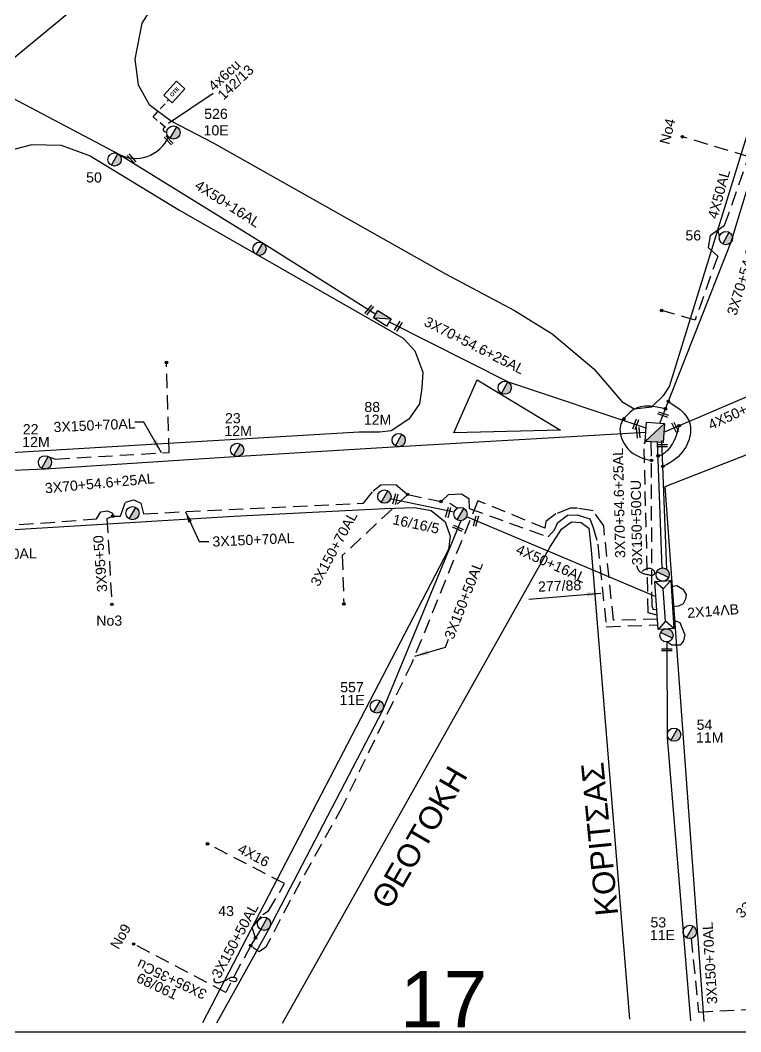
# Model space of a CAD drawing. Header units: millimetres. Extents: x 31 to 3826, y 22 to 1041.
# Drawn here: x 1786.6 to 1914.8, y 35.9 to 215.9 of the extents above; entities that cross this region are included whole.
import ezdxf

# ---------------------------------------------------------------- set-up
doc = ezdxf.new("R2010")
doc.units = ezdxf.units.MM
doc.linetypes.add('DASHED', pattern=[19.05, 12.7, -6.35])
for name, color, linetype in [('Pillar OTE', 7, 'Continuous'), ('Άγνωστα', 7, 'Continuous'), ('Γέφυρες Εναέριου Δικτύου', 7, 'Continuous'), ('Γυμνά εναέρια ΧΤ (3Φ)   4x50AL', 7, 'Continuous'), ('Γυμνά εναέρια ΧΤ και ΦΟΠ (3Φ)   4x50+16AL', 7, 'Continuous'), ('Εναέρια παροχή ΧΤ 4x16', 7, 'SYN_LINE'), ('Επιγραφές - Σχήματα', 7, 'Continuous'), ('Καλώδια ΧΤ   3x150+50AL', 7, 'DASHED'), ('Καλώδια ΧΤ   3x150+50CU', 7, 'DASHED'), ('Μηχανική τομή', 7, 'Continuous'), ('Στύλος ΦΜ', 7, 'Continuous'), ('Στύλος ΦΜ @ 1', 7, 'Continuous'), ('Συνδέσεις', 7, 'Continuous'), ('Συνεστραμμένα ΧΤ   3x70+54.6+25 AL', 7, 'SYN_LINE'), ('Υποσταθμός εναέριος 2 στύλων', 7, 'Continuous'), ('Υποσταθμός πόλεως', 7, 'Continuous'), ('Υπόβαθρο ΔΕΗ', 7, 'Continuous'), ('Υπόγεια καλώδια Δικτύου ΧΤ και Παρ. ΧΤ - 3X150+70 AL', 7, 'DASHED'), ('Υπόγεια καλώδια Παροχών ΧΤ   4x50AL', 7, 'DASHED'), ('Υπόγεια καλώδια Παροχών ΧΤ   4x6', 7, 'DASHED')]:
    doc.layers.add(name, color=color, linetype=linetype)
doc.styles.get("Standard").update_dxf_attribs({"font": 'arial.ttf'})
doc.linetypes.add('SYN_LINE', pattern='A,0.5,-0.0001,["/\\/\\/\\/",Standard,S=0.1,R=0,X=0,Y=-0.05],-0.25', length=0.7501)
doc.dimstyles.new('ISO-25', dxfattribs={"dimtxt": 2.5, "dimasz": 2.5, "dimexe": 1.25, "dimexo": 0.625, "dimtad": 1, "dimtxsty": 'Standard', "dimcen": 2.5, "dimadec": 0, "dimazin": 0, "dimtfac": 1, "dimtmove": 0, "dimatfit": 3, "dimfxl": 1, "dimarcsym": 0})

# ---------------------------------------------------------------- blocks, each defined once
blk = doc.blocks.new('ΥΠΟΣΤΑΘΜΟΣ ΕΝΑΕΡΙΟΣ ΕΠΙ 2 ΣΤΥΛΩΝ')
at = {"layer": 'Υποσταθμός εναέριος 2 στύλων', "linetype": 'Continuous'}
for points in [[(-11.97, -2.11, 0.574793), (-8.45, -0.07, 0.268822), (-9.64, 1.98)], [(9.68, -2.15, 0.574793), (13.19, -0.1, 0.268822), (12.01, 1.95)]]:
    blk.add_hatch(color=256, dxfattribs=at).paths.add_polyline_path(points)
for p, q in [((-11.97, -2.11), (-9.64, 1.98)), ((9.68, -2.15), (12.01, 1.95))]:
    blk.add_line(p, q, dxfattribs=at)
for centre in [(-10.81, -0.07), (10.84, -0.1)]:
    blk.add_circle(centre, 2.36, dxfattribs=at)
at = {"layer": 'Υποσταθμός πόλεως', "linetype": 'Continuous', "ltscale": 40}
blk.add_lwpolyline([(-8.57, 2.82), (8.57, 2.82), (8.57, -2.82), (-8.57, -2.82)], close=True, dxfattribs=at)
for points in [[(-5.75, 0), (-8.57, 2.82)], [(-8.57, -2.82), (-5.75, 0)], [(-5.75, 0), (5.75, 0)], [(5.75, 0), (8.57, 2.82)], [(8.57, -2.82), (5.75, 0)]]:
    blk.add_lwpolyline(points, dxfattribs=at)
at = {"layer": 'Υποσταθμός εναέριος 2 στύλων', "ltscale": 40, "flags": 1}
for tag, p in [('ΜΕΤΑΣΧΗΜΑΤΙΣΜΟΣ', (14.09, 2.51)), ('ΙΣΧΥΣ', (14.07, -0.28)), ('ΑΡΙΘΜΟΣ', (14.19, -3))]:
    blk.add_attdef(tag, p, '', height=1.8, dxfattribs=at)
blk = doc.blocks.new('ΥΠΑΡΧΩΝ ΤΣΙΜΕΝΤΕΝΙΟΣ ΣΤΥΛΟΣ')
at = {"layer": 'Στύλος ΦΜ'}
blk.add_hatch(color=7, dxfattribs=at).paths.add_polyline_path([(-1.29, -2.28, 0.574793), (2.62, 0, 0.268822), (1.3, 2.27)])
at = {"layer": 'Στύλος ΦΜ', "color": 7}
blk.add_line((-1.29, -2.28), (1.3, 2.27), dxfattribs=at)
blk.add_circle((0, 0), 2.62, dxfattribs=at)
at = {"layer": 'Στύλος ΦΜ', "flags": 4}
for tag, p in [('ΑΡΙΘΜΟΣ', (-4.68, 8.05)), ('ΤΥΠΟΣ', (-4.91, 3.03))]:
    blk.add_attdef(tag, p, '', height=4, dxfattribs=at)
blk = doc.blocks.new('ΜΗΧΑΝΙΚΗ ΤΟΜΗ')
at = {"layer": 'Μηχανική τομή', "ltscale": 40}
for p, q in [((-1.89, 0.78), (1.89, 0.78)), ((1.89, 0), (-1.89, 0))]:
    blk.add_line(p, q, dxfattribs=at)
blk = doc.blocks.new('_ΣΥΝΔΕΣΗ')
at = {"layer": 'Συνδέσεις', "linetype": 'SYN_LINE', "ltscale": 40}
blk.add_hatch(color=256, dxfattribs=at).paths.add_polyline_path([(0.5, -0.01, 1), (-0.5, -0.01, 1)])
at = {"layer": 'Συνδέσεις'}
blk.add_circle((0, -0.01), 0.5, dxfattribs=at)
blk = doc.blocks.new('PILLAR ΟΤΕ')
at = {"layer": 'Pillar OTE', "ltscale": 40}
blk.add_lwpolyline([(-3.31, 2.02), (3.39, 2.02), (3.39, -1.99), (-3.31, -1.99)], close=True, dxfattribs=at)
at = {"layer": 'Pillar OTE', "insert": (-1.81, 0.71), "char_height": 1.3575, "width": 109.961, "attachment_point": 1}
blk.add_mtext('{\\fArial|b1|i0|c161|p34;OTE}', dxfattribs=at)

msp = doc.modelspace()

# ---------------------------------------------------------------- hatches: boundary and pattern name
at = {"layer": 'Επιγραφές - Σχήματα'}
for points in [[(1852.59, 162.75), (1850.23, 164.21), (1849.43, 162.92)], [(1901.23, 144.13), (1897.78, 140.94), (1900.99, 140.71)]]:
    msp.add_hatch(color=256, dxfattribs=at).paths.add_polyline_path(points)

# ---------------------------------------------------------------- linework, layer by layer
at = {"layer": 'Άγνωστα', "color": 2}
msp.add_lwpolyline([(1781.22, 205.74), (1818.98, 236.92), (1850.19, 264.12), (1876.27, 288.44), (1909.16, 315.83), (1940.54, 343.22), (1964.69, 365.9)], dxfattribs=at)
at = {"layer": 'Άγνωστα', "color": 6, "linetype": 'SYN_LINE', "ltscale": 20}
msp.add_lwpolyline([(1900.84, 118.4), (1900.02, 140.94)], dxfattribs=at)
at = {"layer": 'Άγνωστα', "color": 173, "linetype": 'SYN_LINE', "ltscale": 20}
for points in [[(1901.64, 118.16), (1900.77, 141.1)], [(1902.41, 115.11), (1903.46, 115.27), (1904.48, 114.63), (1905.11, 113.71), (1905.01, 112.86), (1904.54, 112.02), (1903.72, 111.59), (1902.65, 111.52)]]:
    msp.add_lwpolyline(points, dxfattribs=at)
at = {"layer": 'Άγνωστα', "color": 27}
for points in [[(1852.33, 130.75), (1863.83, 128.41)], [(1865, 126.78), (1851.05, 93.08), (1830.69, 53.98), (1821.48, 37.4)]]:
    msp.add_lwpolyline(points, dxfattribs=at)
at = {"layer": 'Άγνωστα', "color": 133, "linetype": 'DASHED', "ltscale": 0.2}
msp.add_lwpolyline([(1802, 127.22), (1802.88, 111.95)], dxfattribs=at)
at = {"layer": 'Άγνωστα', "color": 2, "linetype": 'DASHED', "ltscale": 0.2}
msp.add_lwpolyline([(1823.13, 42.91), (1823.13, 42.91), (1806.75, 51.51)], dxfattribs=at)
at = {"layer": 'Γέφυρες Εναέριου Δικτύου'}
for points in [[(1901.92, 148.04), (1903.1, 147.29), (1904.03, 146.58), (1904.72, 145.91), (1905.22, 145.27), (1905.56, 144.67), (1905.76, 144.1), (1905.86, 143.55), (1905.88, 143.03), (1905.87, 142.54), (1905.81, 142.06), (1905.72, 141.6), (1905.59, 141.15), (1905.42, 140.72), (1905.22, 140.29), (1904.98, 139.87), (1904.71, 139.45), (1904.4, 139.03), (1904.05, 138.61), (1903.67, 138.21), (1903.23, 137.82), (1902.75, 137.45), (1902.21, 137.1), (1901.61, 136.78), (1900.94, 136.5)], [(1901.4, 146.73), (1899.95, 147.03), (1898.75, 147.18), (1897.77, 147.18), (1896.98, 147.08), (1896.35, 146.89), (1895.84, 146.64), (1895.43, 146.35), (1895.08, 146.05), (1894.76, 145.76), (1894.47, 145.48), (1894.21, 145.21), (1893.99, 144.93), (1893.79, 144.65), (1893.62, 144.36), (1893.49, 144.06), (1893.4, 143.74), (1893.34, 143.4), (1893.32, 143.04), (1893.34, 142.65), (1893.39, 142.26), (1893.5, 141.84), (1893.64, 141.42), (1893.83, 140.98), (1894.08, 140.54), (1894.37, 140.09), (1894.72, 139.64), (1895.16, 139.21), (1895.68, 138.8), (1896.3, 138.42), (1897.04, 138.08), (1897.91, 137.79), (1898.92, 137.56)], [(1903.85, 143.73), (1903.64, 142.99), (1903.44, 142.36), (1903.25, 141.81), (1903.06, 141.33), (1902.87, 140.92), (1902.67, 140.55), (1902.46, 140.22), (1902.24, 139.91), (1902.01, 139.61), (1901.76, 139.33), (1901.51, 139.07), (1901.24, 138.84), (1900.96, 138.65), (1900.68, 138.5), (1900.4, 138.4), (1900.11, 138.36)]]:
    msp.add_lwpolyline(points, dxfattribs=at)
at = {"layer": 'Γυμνά εναέρια ΧΤ και ΦΟΠ (3Φ)   4x50+16AL', "color": 6}
msp.add_lwpolyline([(1901.12, 142.56), (1934.39, 156.83), (1970.61, 170.21), (2005.24, 183.9), (2041.85, 197.13), (2075.11, 210.21), (2088.73, 215.38)], dxfattribs=at)
at = {"layer": 'Γυμνά εναέρια ΧΤ και ΦΟΠ (3Φ)   4x50+16AL', "color": 5}
msp.add_lwpolyline([(1780.9, 204.27), (1804.22, 191.96), (1830.43, 175.81), (1849.83, 163.56)], dxfattribs=at)
at = {"layer": 'Γυμνά εναέρια ΧΤ και ΦΟΠ (3Φ)   4x50+16AL', "color": 133, "linetype": 'DASHED', "ltscale": 0.2}
msp.add_lwpolyline([(1861.46, 130.25), (1862.81, 131.47), (1865.08, 131.63), (1866.44, 130.8), (1866.48, 129), (1880.51, 123.94), (1881.64, 125.18), (1882.23, 126.53), (1884, 127.79), (1885.69, 127.88), (1887.97, 127.16), (1888.51, 125.81), (1889.36, 122.65), (1890.88, 107.97), (1900.13, 108.31)], dxfattribs=at)
at = {"layer": 'Γυμνά εναέρια ΧΤ και ΦΟΠ (3Φ)   4x50+16AL', "color": 27}
msp.add_lwpolyline([(1866.02, 127.55), (1899.71, 113.32), (1899.71, 113.32), (1899.71, 113.32)], dxfattribs=at)
at = {"layer": 'Εναέρια παροχή ΧΤ 4x16', "color": 2, "linetype": 'DASHED', "ltscale": 0.2}
msp.add_lwpolyline([(1828.45, 52.6), (1827.83, 54.47), (1829.76, 56.77), (1830.78, 57.39), (1833.63, 62.25), (1819.91, 69.34)], dxfattribs=at)
at = {"layer": 'Επιγραφές - Σχήματα'}
for points in [[(59.44, 35.9), (2090.36, 35.9), (2090.36, 1038.33), (59.44, 1038.33)], [(1852.59, 162.75), (1851.78, 161.44), (1849.42, 162.91), (1850.23, 164.21)], [(1897.78, 140.94), (1898.02, 144.36), (1901.23, 144.13), (1900.99, 140.71)]]:
    msp.add_lwpolyline(points, close=True, dxfattribs=at)
for points in [[(1849.43, 162.92), (1852.59, 162.75)], [(1901.23, 144.13), (1897.78, 140.94)], [(1897.24, 117.81), (1897.49, 118), (1897.72, 118.15), (1897.92, 118.25), (1898.11, 118.32), (1898.29, 118.37), (1898.45, 118.38), (1898.59, 118.38), (1898.72, 118.36), (1898.84, 118.33), (1898.95, 118.28), (1899.05, 118.23), (1899.14, 118.18), (1899.21, 118.11), (1899.28, 118.04), (1899.34, 117.97), (1899.38, 117.9), (1899.42, 117.82), (1899.44, 117.75), (1899.46, 117.67), (1899.46, 117.6), (1899.46, 117.52), (1899.45, 117.46), (1899.44, 117.39), (1899.41, 117.33), (1899.38, 117.28), (1899.34, 117.23), (1899.29, 117.18), (1899.23, 117.15), (1899.17, 117.12), (1899.09, 117.1), (1898.99, 117.09), (1898.89, 117.09), (1898.77, 117.1), (1898.64, 117.11), (1898.5, 117.14), (1898.36, 117.17), (1898.21, 117.2), (1898.06, 117.24), (1897.91, 117.27), (1897.77, 117.31), (1897.64, 117.35), (1897.51, 117.4), (1897.39, 117.44), (1897.28, 117.49), (1897.17, 117.54), (1897.07, 117.59), (1896.97, 117.66), (1896.88, 117.73), (1896.78, 117.82), (1896.7, 117.91), (1896.62, 118.02), (1896.54, 118.15), (1896.48, 118.28), (1896.42, 118.44), (1896.38, 118.61), (1896.34, 118.81)], [(1823.74, 45.12), (1824.13, 44.97), (1824.44, 44.89), (1824.68, 44.87), (1824.85, 44.88), (1824.97, 44.93), (1825.05, 44.99), (1825.09, 45.07), (1825.11, 45.15), (1825.11, 45.23), (1825.09, 45.29), (1825.05, 45.35), (1825, 45.4), (1824.94, 45.44), (1824.87, 45.48), (1824.79, 45.51), (1824.7, 45.54), (1824.61, 45.55), (1824.51, 45.57), (1824.4, 45.57), (1824.3, 45.57), (1824.2, 45.57), (1824.1, 45.55), (1824, 45.53), (1823.92, 45.5), (1823.84, 45.46), (1823.76, 45.42), (1823.69, 45.37), (1823.61, 45.31), (1823.53, 45.25), (1823.43, 45.18), (1823.32, 45.11), (1823.19, 45.04), (1823.04, 44.97), (1822.88, 44.9), (1822.7, 44.83), (1822.51, 44.77), (1822.32, 44.71), (1822.14, 44.67), (1821.97, 44.63), (1821.81, 44.61), (1821.67, 44.6), (1821.55, 44.6), (1821.45, 44.62), (1821.36, 44.64), (1821.29, 44.68), (1821.23, 44.72), (1821.18, 44.77), (1821.14, 44.83), (1821.11, 44.89), (1821.09, 44.95), (1821.08, 45.01), (1821.07, 45.08), (1821.08, 45.16), (1821.1, 45.23), (1821.12, 45.31), (1821.16, 45.39)]]:
    msp.add_lwpolyline(points, dxfattribs=at)
at = {"layer": 'Καλώδια ΧΤ   3x150+50AL', "color": 2, "ltscale": 0.2}
for points in [[(1899.97, 109.29), (1892.17, 109.11), (1890.42, 125.91), (1888.52, 128.6), (1885.75, 129.04), (1884.47, 129.04), (1881.92, 128.02), (1880.14, 126.67), (1879.96, 125.51), (1868.02, 130.36), (1856.26, 101.49), (1843.89, 75.94), (1834.61, 59.27), (1830.29, 50.97), (1829.12, 50.14), (1828.23, 50.73), (1827.59, 51.26)], [(1829.38, 54.14), (1828.45, 52.6), (1827.59, 51.26), (1823.13, 42.91)]]:
    msp.add_lwpolyline(points, dxfattribs=at)
at = {"layer": 'Καλώδια ΧΤ   3x150+50AL', "color": 133, "ltscale": 0.2}
msp.add_lwpolyline([(1760.58, 124.19), (1761.15, 125.14), (1762.36, 125.61), (1763.61, 125.01), (1763.58, 124.43), (1800.11, 127.14), (1800.9, 128.39), (1802.12, 128.6), (1802.96, 128.14), (1803.04, 127.64)], dxfattribs=at)
at = {"layer": 'Καλώδια ΧΤ   3x150+50CU', "color": 85, "ltscale": 0.2}
msp.add_lwpolyline([(1899.92, 110.02), (1898.35, 110.43), (1897.62, 140.49), (1898.15, 141.29)], dxfattribs=at)
at = {"layer": 'Καλώδια ΧΤ   3x150+50CU', "color": 5, "ltscale": 0.2}
msp.add_lwpolyline([(1898.84, 140.86), (1898.96, 111.66), (1899.22, 111.03), (1899.85, 111.07)], dxfattribs=at)
at = {"layer": 'Συνεστραμμένα ΧΤ   3x70+54.6+25 AL', "color": 173, "ltscale": 20}
for p, q in [((1913.13, 176.46), (1923.53, 210.88)), ((1900.4, 144.19), (1913.13, 176.46))]:
    msp.add_line(p, q, dxfattribs=at)
at = {"layer": 'Συνεστραμμένα ΧΤ   3x70+54.6+25 AL', "color": 5, "ltscale": 20}
for p, q in [((1852.25, 162.2), (1873.42, 151.51)), ((1873.42, 151.51), (1897.95, 143.35))]:
    msp.add_line(p, q, dxfattribs=at)
at = {"layer": 'Συνεστραμμένα ΧΤ   3x70+54.6+25 AL', "color": 85, "ltscale": 20}
for p, q in [((1853.88, 140.05), (1897.9, 142.57)), ((1825.63, 138.3), (1853.88, 140.05)), ((1790.99, 136.06), (1825.63, 138.3)), ((1735.37, 133.81), (1790.99, 136.06))]:
    msp.add_line(p, q, dxfattribs=at)
at = {"layer": 'Συνεστραμμένα ΧΤ   3x70+54.6+25 AL', "color": 5, "lineweight": -3, "ltscale": 10}
msp.add_arc((1807.08, 197.75), 6.46, 241.8167, 335.7062, dxfattribs=at)
at = {"layer": 'Υπόβαθρο ΔΕΗ'}
for points in [[(1861.91, 264.12), (1810.84, 219.45), (1808.21, 215.34), (1806.97, 208.93), (1807.55, 204.39), (1809.52, 200.86), (1813.47, 197.9), (1820.93, 194.03), (1862.26, 170.76), (1874.56, 164.25), (1881.24, 160.1), (1888.65, 153.86), (1893.65, 148.02), (1895.82, 146.7), (1898.99, 147.07), (1901.11, 149.14), (1902.12, 150.7), (1915.88, 195.24)], [(1908.33, 37.72), (1901.36, 132.91), (1983.9, 165.17), (2057.98, 194.39), (2090.09, 207.64)], [(1783.9, 192.54), (1788.7, 193.75), (1793.83, 193.62), (1799.02, 191.77), (1814.78, 182.12), (1851.95, 160.89), (1854.75, 159.32), (1856.78, 157.04), (1858.25, 153.28), (1858.04, 150.49), (1857.64, 147.61), (1855.71, 144.87), (1852.56, 142.84), (1850.54, 142.58), (1846.88, 142.58), (1739.9, 136.22)], [(1863.74, 142.43), (1867.92, 151.86), (1882.74, 142.94), (1863.74, 142.43)], [(1756.99, 37.17), (1644.29, 91.91), (1635.4, 96.87), (1632.6, 98.5), (1630.16, 102.59), (1630.07, 106.38), (1630.34, 110.17), (1632.87, 113.32), (1635.21, 115.67), (1638.83, 116.57), (1724.06, 121.53), (1824.61, 127.62), (1851.47, 128.99), (1856.76, 129.2), (1859.69, 128.63), (1862.2, 126.63), (1863.12, 124.06), (1862.77, 121.7), (1819.01, 37.49)], [(1833.26, 37.41), (1880.92, 122.16), (1882.93, 125.33), (1884.7, 126.6), (1886.39, 126.5), (1887.77, 125.48), (1888.21, 121.64), (1894.99, 38.13)]]:
    msp.add_lwpolyline(points, dxfattribs=at)
at = {"layer": 'Υπόγεια καλώδια Δικτύου ΧΤ και Παρ. ΧΤ - 3X150+70 AL', "color": 85, "ltscale": 0.2}
msp.add_lwpolyline([(1791.67, 138.18), (1792.86, 137.79), (1813.1, 138.98), (1812.58, 154.97)], dxfattribs=at)
at = {"layer": 'Υπόγεια καλώδια Δικτύου ΧΤ και Παρ. ΧΤ - 3X150+70 AL', "color": 133, "ltscale": 0.2}
for points in [[(1802, 127.22), (1803.04, 127.64), (1804.4, 127.62), (1805.3, 130.14), (1806.79, 130.51), (1808.01, 129.93), (1808.49, 128.07), (1847.65, 129.96), (1849.4, 132.12), (1850.75, 133.19), (1853.44, 133.26), (1855.53, 131.51), (1863.14, 129.89), (1864.38, 129.04)], [(1855.53, 131.51), (1843.89, 120.61), (1844.16, 112)]]:
    msp.add_lwpolyline(points, dxfattribs=at)
at = {"layer": 'Υπόγεια καλώδια Δικτύου ΧΤ και Παρ. ΧΤ - 3X150+70 AL', "color": 1, "ltscale": 0.2}
for points in [[(1902.8, 109.2), (1903.99, 108.7), (1904.87, 106.49), (1904.64, 105.46), (1904.01, 104.67), (1902.57, 104.69), (1901.67, 105.25)], [(1906, 52.52), (1907.29, 39.41), (1920.01, 40.05)]]:
    msp.add_lwpolyline(points, dxfattribs=at)
at = {"layer": 'Υπόγεια καλώδια Δικτύου ΧΤ και Παρ. ΧΤ - 3X150+70 AL', "color": 1, "linetype": 'Continuous', "ltscale": 0.2}
msp.add_lwpolyline([(1901.67, 105.25), (1901.74, 88.28), (1905.87, 37.87)], dxfattribs=at)
at = {"layer": 'Υπόγεια καλώδια Παροχών ΧΤ   4x50AL', "color": 173, "ltscale": 0.2}
for points in [[(1910.71, 178.5), (1911.95, 179.38), (1916.25, 191.58), (1904.42, 195.14)], [(1911.06, 177.47), (1910.71, 178.5), (1909.39, 177.51), (1909.02, 175.41), (1910.72, 173.9), (1906.69, 162.53), (1900.74, 164.22)]]:
    msp.add_lwpolyline(points, dxfattribs=at)
at = {"layer": 'Υπόγεια καλώδια Παροχών ΧΤ   4x6', "color": 5, "linetype": 'DASHED', "lineweight": -3, "ltscale": 0.1}
msp.add_lwpolyline([(1812.69, 196.18, -1.650568), (1812.42, 196.81), (1810.2, 198.67), (1812.92, 201.66)], format="xyb", dxfattribs=at)

# ---------------------------------------------------------------- block references
at = {"layer": 'Pillar OTE', "xscale": 0.5, "yscale": 0.5, "zscale": 0.5, "rotation": 47.89475568509191}
msp.add_blockref('PILLAR ΟΤΕ', (1813.99, 203.07), dxfattribs=at)
at = {"layer": 'Μηχανική τομή'}
for p, xscale, yscale, zscale, rotation in [((1812.85, 194.37), 0.5000000000000723, 0.5000000000000723, 0.5000000000000723, 313.2438700176122), ((1806.23, 191.12), 0.5000000000000723, 0.5000000000000723, 0.5000000000000723, 313.2438700176122), ((1848.83, 164.19), 0.4999999999999835, 0.4999999999999835, 0.4999999999999835, 50.19108142992106), ((1854.02, 161.31), 0.499999999999978, 0.499999999999978, 0.499999999999978, 57.7908821132062), ((1900.93, 145.53), 0.5000000000000039, 0.5000000000000039, 0.5000000000000039, 340.1431540456425), ((1896.28, 143.9), 0.4999999999998683, 0.4999999999998683, 0.4999999999998683, 70.13943191436634), ((1902.96, 143.35), 0.5000000000000819, 0.5000000000000819, 0.5000000000000819, 296.7675100185206), ((1896.36, 142.48), 0.5000000000000536, 0.5000000000000536, 0.5000000000000536, 275.0083281539721), ((1853.53, 130.63), 0.5000000000001045, 0.5000000000001045, 0.5000000000001045, 74.3755434178255), ((1862.91, 128.24), 0.5000000000001045, 0.5000000000001045, 0.5000000000001045, 74.3755434178255), ((1864.38, 125.28), 0.5000000000000161, 0.5000000000000161, 0.5000000000000161, 334.7800470958477), ((1867.86, 126.7), 0.5000000000001045, 0.5000000000001045, 0.5000000000001045, 74.3755434178255)]:
    msp.add_blockref('ΜΗΧΑΝΙΚΗ ΤΟΜΗ', p, dxfattribs=dict(at, xscale=xscale, yscale=yscale, zscale=zscale, rotation=rotation))
at = {"layer": 'Μηχανική τομή', "xscale": 0.5, "yscale": 0.5, "zscale": 0.5}
for p in [(1900.81, 139.97), (1901.68, 103.66)]:
    msp.add_blockref('ΜΗΧΑΝΙΚΗ ΤΟΜΗ', p, dxfattribs=at)
at = {"layer": 'Στύλος ΦΜ @ 1', "ltscale": 40}
ref = msp.add_blockref('ΥΠΑΡΧΩΝ ΤΣΙΜΕΝΤΕΝΙΟΣ ΣΤΥΛΟΣ', (1813.83, 195.89), dxfattribs=dict(at, xscale=0.4499999999998181, yscale=0.4499999999998181, zscale=0.4499999999998181))
ref.add_attrib('ΤΥΠΟΣ', '10Ε', (1819.2, 195.38), dxfattribs={"layer": 'Στύλος ΦΜ', "height": 1.8, "flags": 4})
ref.add_attrib('ΑΡΙΘΜΟΣ', '526', (1819.31, 198.31), dxfattribs={"layer": 'Στύλος ΦΜ', "height": 1.8, "flags": 4})
ref = msp.add_blockref('ΥΠΑΡΧΩΝ ΤΣΙΜΕΝΤΕΝΙΟΣ ΣΤΥΛΟΣ', (1803.36, 191.09), dxfattribs=dict(at, xscale=0.4499999999998181, yscale=0.4499999999998181, zscale=0.4499999999998181))
ref.add_attrib('ΤΥΠΟΣ', '50', (1798.29, 187), dxfattribs={"layer": 'Στύλος ΦΜ', "height": 1.8, "flags": 4})
ref = msp.add_blockref('ΥΠΑΡΧΩΝ ΤΣΙΜΕΝΤΕΝΙΟΣ ΣΤΥΛΟΣ', (1912.18, 177.11), dxfattribs=dict(at, xscale=0.4499999999998181, yscale=0.4499999999998181, zscale=0.4499999999998181))
ref.add_attrib('ΤΥΠΟΣ', '56', (1904.97, 176.69), dxfattribs={"layer": 'Στύλος ΦΜ', "height": 1.8, "flags": 4})
at = {"layer": 'Στύλος ΦΜ @ 1', "ltscale": 40, "xscale": 0.4499999999998181, "yscale": 0.4499999999998181, "zscale": 0.4499999999998181}
for p in [(1829.15, 175.21), (1872.8, 150.49), (1851.39, 131.11), (1806.54, 128.16), (1864.93, 128)]:
    msp.add_blockref('ΥΠΑΡΧΩΝ ΤΣΙΜΕΝΤΕΝΙΟΣ ΣΤΥΛΟΣ', p, dxfattribs=at)
at = {"layer": 'Στύλος ΦΜ @ 1', "ltscale": 40}
ref = msp.add_blockref('ΥΠΑΡΧΩΝ ΤΣΙΜΕΝΤΕΝΙΟΣ ΣΤΥΛΟΣ', (1853.93, 141.17), dxfattribs=dict(at, xscale=0.4499999999998181, yscale=0.4499999999998181, zscale=0.4499999999998181))
ref.add_attrib('ΤΥΠΟΣ', '12M', (1847.72, 143.9), dxfattribs={"layer": 'Στύλος ΦΜ', "height": 1.8, "flags": 4})
ref.add_attrib('ΑΡΙΘΜΟΣ', '88', (1847.82, 146.16), dxfattribs={"layer": 'Στύλος ΦΜ', "height": 1.8, "flags": 4})
ref = msp.add_blockref('ΥΠΑΡΧΩΝ ΤΣΙΜΕΝΤΕΝΙΟΣ ΣΤΥΛΟΣ', (1825.17, 139.44), dxfattribs=dict(at, xscale=0.4499999999998181, yscale=0.4499999999998181, zscale=0.4499999999998181))
ref.add_attrib('ΤΥΠΟΣ', '12M', (1822.9, 141.9), dxfattribs={"layer": 'Στύλος ΦΜ', "height": 1.8, "flags": 4})
ref.add_attrib('ΑΡΙΘΜΟΣ', '23', (1823.01, 144.16), dxfattribs={"layer": 'Στύλος ΦΜ', "height": 1.8, "flags": 4})
ref = msp.add_blockref('ΥΠΑΡΧΩΝ ΤΣΙΜΕΝΤΕΝΙΟΣ ΣΤΥΛΟΣ', (1790.97, 137.21), dxfattribs=dict(at, xscale=0.4499999999998181, yscale=0.4499999999998181, zscale=0.4499999999998181))
ref.add_attrib('ΤΥΠΟΣ', '12M', (1786.91, 139.94), dxfattribs={"layer": 'Στύλος ΦΜ', "height": 1.8, "flags": 4})
ref.add_attrib('ΑΡΙΘΜΟΣ', '22', (1787.02, 142.2), dxfattribs={"layer": 'Στύλος ΦΜ', "height": 1.8, "flags": 4})
ref = msp.add_blockref('ΥΠΑΡΧΩΝ ΤΣΙΜΕΝΤΕΝΙΟΣ ΣΤΥΛΟΣ', (1850.04, 93.76), dxfattribs=dict(at, xscale=0.4499999999998181, yscale=0.4499999999998181, zscale=0.4499999999998181))
ref.add_attrib('ΤΥΠΟΣ', '11E', (1843.41, 94.04), dxfattribs={"layer": 'Στύλος ΦΜ', "height": 1.8, "flags": 4})
ref.add_attrib('ΑΡΙΘΜΟΣ', '557', (1843.52, 96.3), dxfattribs={"layer": 'Στύλος ΦΜ', "height": 1.8, "flags": 4})
ref = msp.add_blockref('ΥΠΑΡΧΩΝ ΤΣΙΜΕΝΤΕΝΙΟΣ ΣΤΥΛΟΣ', (1902.95, 88.76), dxfattribs=dict(at, xscale=0.4499999999998181, yscale=0.4499999999998181, zscale=0.4499999999998181))
ref.add_attrib('ΤΥΠΟΣ', '11M', (1906.85, 87.36), dxfattribs={"layer": 'Στύλος ΦΜ', "height": 1.8, "flags": 4})
ref.add_attrib('ΑΡΙΘΜΟΣ', '54', (1906.96, 89.62), dxfattribs={"layer": 'Στύλος ΦΜ', "height": 1.8, "flags": 4})
ref = msp.add_blockref('ΥΠΑΡΧΩΝ ΤΣΙΜΕΝΤΕΝΙΟΣ ΣΤΥΛΟΣ', (1829.96, 55.12), dxfattribs=dict(at, xscale=0.4499999999998181, yscale=0.4499999999998181, zscale=0.4499999999998181))
ref.add_attrib('ΤΥΠΟΣ', '43', (1821.81, 56.48), dxfattribs={"layer": 'Στύλος ΦΜ', "height": 1.8, "flags": 4})
ref = msp.add_blockref('ΥΠΑΡΧΩΝ ΤΣΙΜΕΝΤΕΝΙΟΣ ΣΤΥΛΟΣ', (1905.74, 53.66), dxfattribs=dict(at, xscale=0.4499999999998181, yscale=0.4499999999998181, zscale=0.4499999999998181))
ref.add_attrib('ΤΥΠΟΣ', '11E', (1898.64, 52.2), dxfattribs={"layer": 'Στύλος ΦΜ', "height": 1.8, "flags": 4})
ref.add_attrib('ΑΡΙΘΜΟΣ', '53', (1898.75, 54.46), dxfattribs={"layer": 'Στύλος ΦΜ', "height": 1.8, "flags": 4})
at = {"layer": 'Συνδέσεις', "xscale": 0.4499999999998181, "yscale": 0.4499999999998181, "zscale": 0.4499999999998181}
for p in [(1904.42, 195.14), (1900.74, 164.22), (1812.58, 154.97), (1901.92, 148.05), (1901.41, 146.74), (1893.99, 144.94), (1903.85, 143.74), (1900.11, 138.37), (1898.92, 137.57), (1900.95, 136.51), (1855.53, 131.51), (1861.46, 130.25), (1803.04, 127.64), (1802.88, 111.95), (1844.16, 112), (1819.91, 69.34), (1828.45, 52.6), (1806.75, 51.51), (1827.59, 51.26)]:
    msp.add_blockref('_ΣΥΝΔΕΣΗ', p, dxfattribs=at)
at = {"layer": 'Υποσταθμός εναέριος 2 στύλων', "xscale": 0.500000000000016, "yscale": 0.500000000000016, "zscale": 0.500000000000016, "rotation": 93.69475222247719}
msp.add_blockref('ΥΠΟΣΤΑΘΜΟΣ ΕΝΑΕΡΙΟΣ ΕΠΙ 2 ΣΤΥΛΩΝ', (1901.22, 111.82), dxfattribs=at)

# ---------------------------------------------------------------- texts
at = {"layer": 'Άγνωστα', "color": 7, "char_height": 1.8, "width": 168.3718, "attachment_point": 1}
for s, insert, rotation in [('3X95+50', (1800.27, 114.05), 94.2535), ('2X14ΛB', (1905.22, 111.3), 4.4416), ('3X95+35Cu', (1819.18, 41.57), 154.6953)]:
    msp.add_mtext(s, dxfattribs=dict(at, insert=insert, rotation=rotation))
at = {"layer": 'Γυμνά εναέρια ΧΤ (3Φ)   4x50AL', "color": 7, "char_height": 1.8, "width": 168.3718, "attachment_point": 1, "rotation": 43.463}
for s, insert in [('4x6cu', (1819.83, 204.42)), ('142/13', (1821.48, 202.83))]:
    msp.add_mtext(s, dxfattribs=dict(at, insert=insert))
at = {"layer": 'Γυμνά εναέρια ΧΤ και ΦΟΠ (3Φ)   4x50+16AL', "color": 7, "char_height": 1.8, "width": 168.3718, "attachment_point": 1}
for insert, rotation in [((1818.43, 187.56), 327.2147), ((1908.78, 144.57), 24.7084)]:
    msp.add_mtext('4X50+16AL', dxfattribs=dict(at, insert=insert, rotation=rotation))
at = {"layer": 'Γυμνά εναέρια ΧΤ και ΦΟΠ (3Φ)   4x50+16AL', "insert": (1875.37, 122.71), "char_height": 1.8, "width": 168.3718, "attachment_point": 1, "rotation": 336.0946}
msp.add_mtext('4X50+16AL', dxfattribs=at)
at = {"layer": 'Εναέρια παροχή ΧΤ 4x16', "color": 7, "insert": (1825.95, 69.47), "char_height": 1.8, "width": 168.3718, "attachment_point": 1, "rotation": 332.1889}
msp.add_mtext('4X16', dxfattribs=at)
at = {"layer": 'Επιγραφές - Σχήματα', "color": 7, "char_height": 1.8, "width": 168.3718, "attachment_point": 1}
for s, insert, rotation in [('No4', (1900.35, 194.07), 75.9626), ('16/16/5', (1853.1, 127.99), 348.0613), ('277/88', (1878.7, 115.99), 2.0847), ('No3', (1800.09, 109.92), 0.4916), ('339/2002', (1913.74, 57.22), 45.3013), ('No9', (1802.49, 51.33), 59.7987), ('68/061', (1807.82, 46.46), 334.9789)]:
    msp.add_mtext(s, dxfattribs=dict(at, insert=insert, rotation=rotation))
at = {"layer": 'Επιγραφές - Σχήματα', "char_height": 4, "width": 157.7424, "attachment_point": 1}
for s, insert, rotation in [('\\pt12;ΘΕΟΤΟΚΗ', (1848.86, 59.41), 59.8671), ('ΚΟΡΙΤΣΑΣ', (1889.03, 56.33), 95.5853)]:
    msp.add_mtext(s, dxfattribs=dict(at, insert=insert, rotation=rotation))
at = {"layer": 'Επιγραφές - Σχήματα', "insert": (1854.16, 46.69), "char_height": 10, "width": 157.7424, "attachment_point": 1}
msp.add_mtext('\\A1;17', dxfattribs=at)
at = {"layer": 'Καλώδια ΧΤ   3x150+50AL', "color": 7, "char_height": 1.8, "width": 168.3718, "attachment_point": 1}
for insert, rotation in [((1774.86, 121.59), 1.3757), ((1861.97, 106.22), 68.5859), ((1820.52, 46.11), 61.6395)]:
    msp.add_mtext('3X150+50AL', dxfattribs=dict(at, insert=insert, rotation=rotation))
at = {"layer": 'Καλώδια ΧΤ   3x150+50CU', "color": 7, "insert": (1895.48, 118.89), "char_height": 1.8, "width": 168.3718, "attachment_point": 1, "rotation": 90.968}
msp.add_mtext('3X150+50CU', dxfattribs=at)
at = {"layer": 'Συνεστραμμένα ΧΤ   3x70+54.6+25 AL', "color": 7}
for rotation, p in [(73.1416, (1914.03, 163.22)), (333.1976, (1858.27, 161.63)), (91.2429, (1894.27, 120.2)), (5.2844, (1791.04, 131.69))]:
    msp.add_text('3X70+54.6+25AL', height=1.8, rotation=rotation, dxfattribs=at).set_placement(p)
at = {"layer": 'Υπόγεια καλώδια Δικτύου ΧΤ και Παρ. ΧΤ - 3X150+70 AL', "color": 7, "char_height": 1.8, "width": 168.3718, "attachment_point": 1}
for insert, rotation in [((1792.45, 144.37), 2.627), ((1838.12, 115.83), 61.603), ((1820.73, 124), 2.627), ((1908.85, 40.76), 93.3464)]:
    msp.add_mtext('3X150+70AL', dxfattribs=dict(at, insert=insert, rotation=rotation))
at = {"layer": 'Υπόγεια καλώδια Παροχών ΧΤ   4x50AL', "color": 7, "insert": (1908.9, 180.86), "char_height": 1.8, "width": 168.3718, "attachment_point": 1, "rotation": 74.9593}
msp.add_mtext('4X50AL', dxfattribs=at)

# ---------------------------------------------------------------- leaders
at = {"layer": 'Άγνωστα'}
msp.add_leader([(1815.98, 128.43), (1818.39, 123.12), (1820.13, 123.12)], dimstyle='ISO-25', override={"dimasz": 2, "dimgap": 0.625, "dimtad": 0}, dxfattribs=at)
at = {"layer": 'Επιγραφές - Σχήματα', "ltscale": 40}
msp.add_leader([(1812.98, 197.53), (1820.88, 202.9)], dimstyle='ISO-25', override={"dimasz": 1, "dimtad": 0}, dxfattribs=at)
at = {"layer": 'Επιγραφές - Σχήματα'}
for points in [[(1811.7, 138.9), (1808.58, 144.36), (1806.97, 144.36)], [(1889.93, 113.9), (1877.11, 112.83)], [(1856.82, 102.7), (1862.26, 104.34), (1862.8, 105.72)]]:
    msp.add_leader(points, dimstyle='ISO-25', override={"dimgap": 0.625, "dimtad": 0}, dxfattribs=at)

doc.saveas('drawing.dxf')
